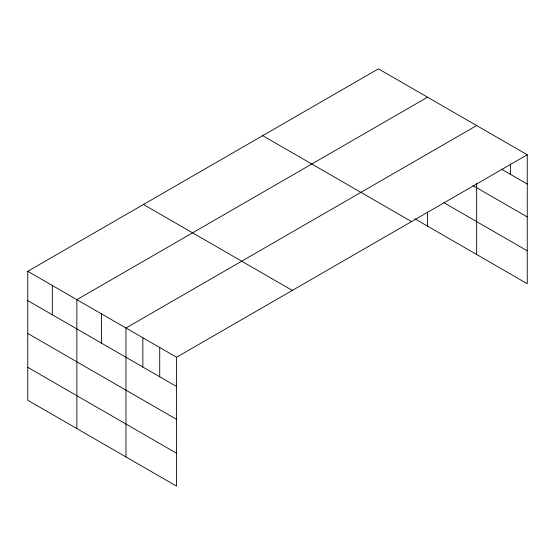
<?xml version="1.0" encoding="UTF-8"?>
<svg xmlns="http://www.w3.org/2000/svg" width="555" height="555" viewBox="0 0 555 555"><rect width="100%" height="100%" fill="white"/><g stroke="black" fill="none" stroke-linecap="round" stroke-linejoin="round"><path stroke-width="0.83" d="M527.25 154.769L176.58 357.226L176.58 486.159L27.75 400.231L27.75 271.298L378.42 68.841L527.25 154.769L527.25 283.702L414.883 218.823M427.53 97.201L76.867 299.658L76.867 428.585M476.648 125.555L125.978 328.012L125.978 456.938M501.581 169.226L527.25 184.045M472.929 185.571L527.25 216.929M443.903 202.693L527.25 250.811M262.695 135.656L411.533 221.584M143.468 204.49L292.305 290.418M27.75 271.298L176.58 357.226M27.75 300.574L176.58 386.502M27.75 333.458L176.58 419.386M27.75 367.341L176.58 453.269M510.385 163.975L510.385 174.305M476.648 183.386L476.648 254.481M427.53 212.281L427.53 226.128M159.715 347.486L159.715 376.762M142.85 337.752L142.85 367.021M101.419 313.832L101.419 343.108M52.309 285.478L52.309 314.754"/></g></svg>
